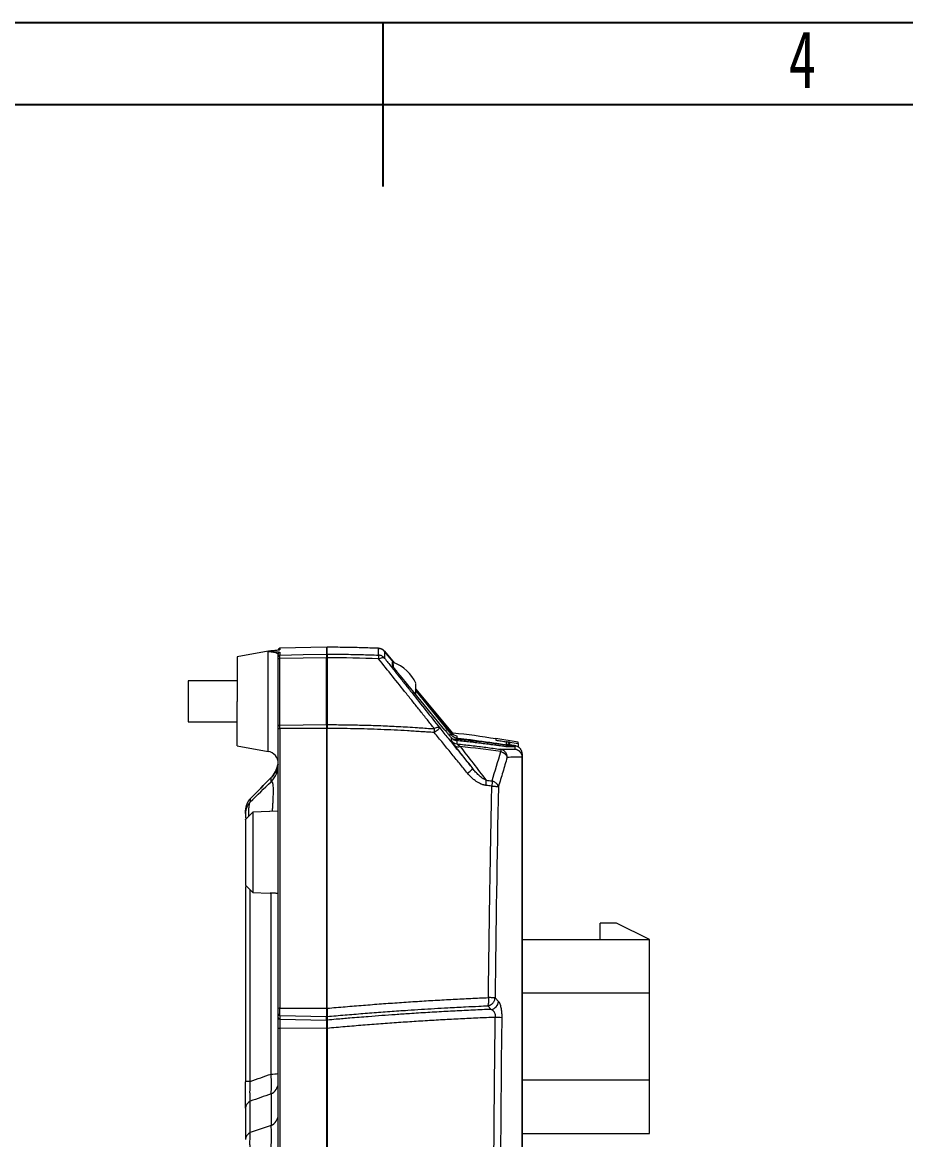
# Model space of a CAD drawing. Header units: millimetres. Extents: x 0 to 594, y 0 to 420.
# Drawn here: x 273.1 to 380.7, y 284 to 420 of the extents above; entities that cross this region are included whole.
import ezdxf

# ---------------------------------------------------------------- set-up
doc = ezdxf.new("R2010")
doc.units = ezdxf.units.MM
doc.header["$LTSCALE"] = 2
doc.layers.add('图框', color=7, linetype='Continuous')
doc.styles.add('SLDTEXTSTYLE4', font='TXT', dxfattribs={"width": 0.7})

msp = doc.modelspace()

# ---------------------------------------------------------------- linework, layer by layer
at = {"color": 7, "linetype": 'Continuous', "lineweight": 15}
for p, q in [((303.016, 343.429), (299.254, 342.765)), ((310.106, 343.923), (304.451, 343.805)), ((310.106, 343.923), (304.451, 343.805)), ((310.106, 343.923), (304.451, 343.805)), ((318.317, 342.059), (317.193, 343.427)), ((317.202, 343.429), (318.373, 342.016)), ((299.256, 342.766), (299.256, 337.339)), ((304.256, 334.328), (304.256, 342.461)), ((310.106, 342.636), (304.451, 342.57)), ((304.451, 334.438), (304.451, 342.57)), ((310.106, 334.503), (310.106, 342.636)), ((310.106, 342.614), (310.206, 342.614)), ((310.206, 342.635), (310.206, 334.505)), ((318.256, 341.818), (318.256, 341.527)), ((324.55, 333.851), (319.144, 340.43)), ((299.256, 339.839), (293.256, 339.839)), ((293.256, 339.839), (293.256, 337.339)), ((325.341, 333.515), (320.964, 338.839)), ((321.005, 338.839), (325.427, 333.503)), ((293.256, 337.339), (293.256, 334.839)), ((293.256, 334.839), (299.256, 334.839)), ((304.451, 334.438), (310.106, 334.503)), ((310.106, 334.03), (304.451, 334.021)), ((299.254, 331.913), (303.016, 331.25)), ((333.472, 332.389), (330.739, 332.81)), ((332.456, 332.353), (332.039, 332.415)), ((332.456, 332.353), (333.456, 332.214)), ((332.456, 332.039), (332.456, 332.353)), ((333.456, 332.214), (333.456, 331.797)), ((332.456, 331.833), (332.456, 331.839)), ((333.115, 331.833), (333.111, 331.833)), ((333.922, 330.526), (333.922, 184.046)), ((333.956, 330.526), (333.922, 330.526)), ((333.956, 330.526), (333.956, 184.046)), ((301.147, 323.849), (300.253, 322.955)), ((303.198, 323.921), (301.147, 323.849)), ((301.147, 323.849), (301.147, 314.066)), ((304.256, 323.958), (303.203, 323.921)), ((310.206, 320.458), (310.106, 320.458)), ((310.106, 317.458), (310.206, 317.458)), ((300.253, 314.961), (301.147, 314.066)), ((301.147, 314.066), (303.127, 313.997)), ((303.203, 313.995), (303.377, 313.988)), ((303.203, 313.995), (303.203, 313.995)), ((343.456, 308.349), (343.456, 310.349)), ((345.456, 310.349), (343.456, 310.349)), ((349.456, 308.349), (345.456, 310.349)), ((333.956, 308.349), (349.456, 308.349)), ((349.456, 301.849), (349.456, 308.349)), ((330.648, 301.23), (331.072, 300.796)), ((349.456, 291.249), (349.456, 301.849)), ((304.256, 298.84), (304.256, 299.28)), ((304.451, 299.972), (310.106, 299.977)), ((330.194, 299.841), (329.77, 300.275)), ((304.451, 299.088), (310.106, 298.975)), ((304.451, 299.088), (304.451, 298.648)), ((304.451, 298.648), (310.106, 298.535)), ((310.106, 298.535), (310.106, 298.975)), ((310.206, 298.971), (310.206, 298.531)), ((310.106, 297.537), (304.451, 297.532)), ((310.206, 297.528), (310.206, 277.492)), ((349.456, 284.749), (349.456, 291.249)), ((300.841, 284.835), (300.841, 288.659)), ((303.377, 289.551), (303.377, 285.687)), ((300.256, 287.804), (300.256, 283.98)), ((303.377, 285.687), (300.841, 284.835)), ((333.956, 284.749), (349.456, 284.749))]:
    msp.add_line(p, q, dxfattribs=at)
at = {"color": 8, "linetype": 'Continuous', "lineweight": 15}
for p, q in [((303.016, 331.25), (303.016, 343.429)), ((310.106, 341.797), (310.206, 341.797)), ((310.106, 341.707), (310.206, 341.707)), ((319.138, 340.437), (319.144, 340.43)), ((321.006, 338.615), (324.848, 333.851)), ((310.106, 333.896), (310.206, 333.896)), ((310.106, 333.801), (310.206, 333.801)), ((325.985, 333.158), (326.007, 333.152)), ((333.956, 301.849), (349.456, 301.849)), ((310.106, 300.31), (310.206, 300.31)), ((310.106, 300.11), (310.206, 300.11)), ((310.106, 299.781), (310.206, 299.781)), ((310.106, 297.484), (310.206, 297.484)), ((333.956, 291.249), (349.456, 291.249))]:
    msp.add_line(p, q, dxfattribs=at)
at = {"color": 7, "linetype": 'Continuous', "lineweight": 15, "flags": 128}
for points in [[(304.451, 342.967), (307.279, 343.026), (310.106, 343.085)], [(304.256, 342.461), (304.259, 342.482), (304.27, 342.502), (304.288, 342.521), (304.313, 342.537), (304.342, 342.551), (304.376, 342.561), (304.413, 342.568), (304.451, 342.57)]]:
    msp.add_lwpolyline(points, dxfattribs=at)
at = {"color": 8, "linetype": 'Continuous', "lineweight": 15, "flags": 128}
msp.add_lwpolyline([(325.336, 333.244), (325.311, 333.263), (325.278, 333.273), (325.236, 333.275), (325.187, 333.269), (325.133, 333.254), (325.074, 333.231), (325.071, 333.23)], dxfattribs=at)
at = {"color": 7, "linetype": 'Continuous', "lineweight": 15}
for centre, radius, start, end in [((302.756, 344.906), 1.5, 280, 282.8202), ((304.456, 343.605), 0.2, 91.19086, 179.9928), ((316.424, 337.339), 5.091, 25.56895, 68.56684), ((326.117, 334.147), 1, 219.13493, 263.69408), ((326.113, 333.155), 1, 219.16938, 263.71029), ((326.155, 332.37), 0.586, 230.9198, 294.83347), ((326.308, 332.677), 0.361, 147.77851, 176.23408), ((302.756, 329.773), 1.5, 0, 80), ((331.952, 331.364), 0.476, 80.80152, 89.98201), ((333.031, 331.359), 0.481, 80.45999, 90.00275), ((333.04, 331.355), 0.488, 81.1179, 90.5072), ((333.035, 331.351), 0.488, 80.54838, 89.9372), ((301.258, 329.675), 2.997, 314.9785, 359.99705), ((323.29, 333.806), 6.596, 307.6036, 314.97186), ((324.778, 327.679), 4.792, 353.13977, 0.73946), ((302.255, 324.076), 1.999, 134.99244, 179.99914), ((302.254, 323.685), 1.998, 134.98095, 179.9974), ((330.024, 300.879), 1.052, 279.28497, 355.44784), ((304.403, 298.833), 1.14, 87.57924, 97.44265), ((304.451, 299.284), 0.196, 181.21504, 270.03311), ((304.451, 298.844), 0.196, 181.21611, 270.03092), ((330.669, 291.032), 7.836, 84.10682, 89.93514), ((304.403, 296.328), 1.204, 87.70743, 97.04027), ((303.501, 295.699), 3.737, 268.10505, 281.65778), ((300.759, 288.529), 2.548, 88.14584, 101.39315), ((302.683, 290.969), 1.579, 296.08775, 355.05101), ((301.304, 287.713), 1.053, 116.08762, 175.05136), ((302.683, 287.105), 1.579, 296.08632, 355.05066), ((301.304, 283.889), 1.053, 116.08652, 175.05072)]:
    msp.add_arc(centre, radius, start, end, dxfattribs=at)
at = {"color": 8, "linetype": 'Continuous', "lineweight": 15}
for centre, radius, start, end in [((324.82, 333.545), 0.307, 84.78119, 131.09897), ((301.256, 330.179), 2.999, 314.99407, 349.90422)]:
    msp.add_arc(centre, radius, start, end, dxfattribs=at)
at = {"color": 7, "linetype": 'Continuous', "lineweight": 15}
for points, knots in [([(303.089, 343.439), (303.099, 343.429), (303.127, 343.403), (303.707, 343.342), (304.131, 343.231), (304.216, 343.139), (304.256, 343.096)], [0, 0, 0, 0, 0.15888295, 0.4380993, 0.73423177, 1, 1, 1, 1]), ([(304.451, 343.617), (304.45, 343.615), (304.448, 343.611), (304.434, 343.604), (304.41, 343.596), (304.368, 343.587), (304.288, 343.573), (304.149, 343.554), (303.943, 343.531), (303.751, 343.512), (303.587, 343.496), (303.483, 343.486), (303.39, 343.477), (303.325, 343.471), (303.262, 343.465), (303.205, 343.459), (303.157, 343.453), (303.106, 343.445), (303.071, 343.432), (303.184, 343.42), (303.348, 343.411), (303.483, 343.403), (303.605, 343.396), (303.767, 343.386), (303.956, 343.373), (304.156, 343.356), (304.301, 343.34), (304.39, 343.325), (304.441, 343.311), (304.448, 343.301), (304.451, 343.296)], [0, 0, 0, 0, 0.0207065, 0.0417408, 0.0631351, 0.0931369, 0.1260961, 0.1850298, 0.2520714, 0.3149159, 0.3393555, 0.377843, 0.3938215, 0.4095998, 0.4251632, 0.4413933, 0.4570322, 0.4726657, 0.5036194, 0.5654241, 0.5968206, 0.6281301, 0.6636328, 0.6902487, 0.7522859, 0.8167276, 0.8763363, 0.9186014, 0.9597477, 1, 1, 1, 1]), ([(304.256, 342.767), (304.256, 342.825), (304.256, 342.941), (304.256, 343.044), (304.256, 343.096)], [0, 0, 0, 0, 0.4999179, 1, 1, 1, 1]), ([(304.451, 342.57), (304.451, 342.687), (304.451, 342.785), (304.451, 342.921), (304.451, 342.961), (304.451, 342.967)], [0, 0, 0, 0, 0.5, 0.5, 1, 1, 1, 1]), ([(310.106, 343.085), (310.106, 343.083), (310.106, 343.079), (310.106, 343.061), (310.106, 343.035), (310.106, 343), (310.106, 342.948), (310.106, 342.871), (310.106, 342.764), (310.106, 342.679), (310.106, 342.636)], [0, 0, 0, 0, 0.1004202, 0.1997134, 0.2987741, 0.3985033, 0.4997838, 0.6665833, 0.8318959, 1, 1, 1, 1]), ([(316.458, 343.795), (316.11, 343.808), (315.416, 343.835), (314.374, 343.866), (313.332, 343.891), (312.29, 343.909), (311.248, 343.92), (310.553, 343.921), (310.206, 343.922)], [0, 0, 0, 0, 0.16665787, 0.33332239, 0.49999121, 0.66666197, 0.83333234, 1, 1, 1, 1]), ([(310.206, 343.084), (310.553, 343.084), (311.248, 343.082), (312.29, 343.072), (313.332, 343.056), (314.374, 343.033), (315.416, 343.003), (316.111, 342.977), (316.458, 342.965)], [0, 0, 0, 0, 0.16657917, 0.33318683, 0.49982786, 0.66650717, 0.8332296, 1, 1, 1, 1]), ([(310.206, 343.084), (310.206, 343.077), (310.206, 343.034), (310.206, 342.875), (310.206, 342.761), (310.206, 342.635)], [0, 0, 0, 0, 0.5, 0.5, 1, 1, 1, 1]), ([(316.458, 343.795), (316.595, 343.789), (316.737, 343.754), (316.993, 343.626), (317.106, 343.533), (317.193, 343.427)], [0, 0, 0, 0, 0.5, 0.5, 1, 1, 1, 1]), ([(317.193, 342.597), (317.107, 342.703), (316.993, 342.796), (316.737, 342.924), (316.595, 342.959), (316.458, 342.965)], [0, 0, 0, 0, 0.5, 0.5, 1, 1, 1, 1]), ([(316.458, 342.965), (316.464, 342.958), (316.47, 342.914), (316.476, 342.755), (316.477, 342.641), (316.476, 342.515)], [0, 0, 0, 0, 0.5, 0.5, 1, 1, 1, 1]), ([(317.202, 343.429), (317.115, 343.535), (317.002, 343.627), (316.747, 343.754), (316.605, 343.789), (316.469, 343.794)], [0, 0, 0, 0, 0.5, 0.5, 1, 1, 1, 1]), ([(317.191, 343.425), (317.19, 343.394), (317.188, 343.328), (317.187, 343.21), (317.188, 343.053), (317.19, 342.854), (317.191, 342.682), (317.192, 342.596)], [0, 0, 0, 0, 0.1497026, 0.3163687, 0.5, 0.7499915, 1, 1, 1, 1]), ([(304.256, 342.461), (304.256, 342.483), (304.256, 342.526), (304.256, 342.584), (304.256, 342.636), (304.256, 342.694), (304.256, 342.75), (304.256, 342.761), (304.256, 342.767)], [0, 0, 0, 0, 0.1252616, 0.249401, 0.374188, 0.5013654, 0.7497618, 1, 1, 1, 1]), ([(316.476, 342.515), (316.625, 342.595), (316.784, 342.652), (317.043, 342.682), (317.141, 342.654), (317.193, 342.597)], [0, 0, 0, 0, 0.5, 0.5, 1, 1, 1, 1]), ([(323.255, 334.012), (322.972, 334.369), (322.406, 335.084), (321.558, 336.15), (320.706, 337.217), (319.576, 338.633), (318.161, 340.405), (317.039, 341.81), (316.476, 342.515)], [0, 0, 0, 0, 0.1249075, 0.2500028, 0.373459, 0.5000026, 0.7491321, 1, 1, 1, 1]), ([(317.192, 342.596), (317.472, 342.242), (318.031, 341.536), (318.87, 340.476), (319.705, 339.421), (320.821, 338.01), (322.224, 336.237), (323.353, 334.811), (323.917, 334.098)], [0, 0, 0, 0, 0.12613247, 0.251509, 0.3761311, 0.5000004, 0.74999793, 1, 1, 1, 1]), ([(319.141, 340.428), (319.106, 340.471), (319.037, 340.555), (318.933, 340.681), (318.811, 340.831), (318.674, 341), (318.519, 341.193), (318.376, 341.372), (318.263, 341.516), (318.19, 341.612), (318.148, 341.67), (318.143, 341.68), (318.14, 341.685)], [0, 0, 0, 0, 0.08526, 0.16813, 0.249015, 0.3778931, 0.4982529, 0.6301645, 0.7486989, 0.8347846, 0.9166128, 1, 1, 1, 1]), ([(318.256, 341.55), (318.256, 341.722), (318.256, 342.057), (318.256, 342.038), (318.256, 342.029)], [0, 0, 0, 0, 0.5158248, 1, 1, 1, 1]), ([(321.006, 338.213), (321.006, 338.391), (321.006, 338.797), (321.006, 339.25), (321.006, 339.534), (321.006, 339.532), (321.006, 339.531)], [0, 0, 0, 0, 0.2287461, 0.5193598, 0.8099756, 1, 1, 1, 1]), ([(299.256, 331.913), (299.256, 331.913), (299.256, 332.054), (299.256, 332.598), (299.256, 333), (299.256, 334.005), (299.256, 334.607), (299.256, 335.919), (299.256, 336.629), (299.256, 337.339)], [0, 0, 0, 0, 0.25, 0.25, 0.5, 0.5, 0.75, 0.75, 1, 1, 1, 1]), ([(304.451, 334.438), (304.405, 334.437), (304.351, 334.426), (304.275, 334.384), (304.256, 334.354), (304.256, 334.328)], [0, 0, 0, 0, 0.5, 0.5, 1, 1, 1, 1]), ([(304.256, 334.005), (304.256, 334.034), (304.256, 334.091), (304.256, 334.174), (304.256, 334.254), (304.256, 334.303), (304.256, 334.328)], [0, 0, 0, 0, 0.2519888, 0.4999332, 0.7479114, 1, 1, 1, 1]), ([(304.256, 334.005), (304.256, 334.009), (304.275, 334.013), (304.351, 334.019), (304.405, 334.021), (304.451, 334.021)], [0, 0, 0, 0, 0.5, 0.5, 1, 1, 1, 1]), ([(304.256, 299.963), (304.256, 300.996), (304.256, 303.061), (304.256, 306.157), (304.256, 309.254), (304.256, 312.349), (304.256, 315.445), (304.256, 318.539), (304.256, 321.634), (304.256, 324.727), (304.256, 327.821), (304.256, 330.913), (304.256, 332.975), (304.256, 334.005)], [0, 0, 0, 0, 0.090903, 0.1818046, 0.2727057, 0.363607, 0.4545096, 0.5454143, 0.6363219, 0.7272334, 0.8181497, 0.9090716, 1, 1, 1, 1]), ([(310.106, 334.503), (310.106, 334.474), (310.106, 334.417), (310.106, 334.325), (310.106, 334.23), (310.106, 334.131), (310.106, 334.064), (310.106, 334.03)], [0, 0, 0, 0, 0.2020966, 0.4010655, 0.5989762, 0.7979311, 1, 1, 1, 1]), ([(310.206, 334.505), (310.512, 334.505), (311.128, 334.504), (312.054, 334.496), (312.984, 334.484), (313.919, 334.466), (314.857, 334.442), (315.799, 334.414), (317.142, 334.365), (318.544, 334.301), (320.035, 334.218), (320.951, 334.161), (321.799, 334.104), (322.477, 334.056), (323.019, 334.025), (323.255, 334.012)], [0, 0, 0, 0, 0.0703577, 0.1411252, 0.2122702, 0.2837591, 0.3555574, 0.4276294, 0.4999846, 0.6639121, 0.7499847, 0.8433889, 0.874981, 0.9454536, 1, 1, 1, 1]), ([(323.247, 333.544), (323.112, 333.552), (322.797, 333.569), (322.256, 333.604), (321.571, 333.65), (320.803, 333.701), (319.719, 333.767), (318.369, 333.839), (316.738, 333.91), (315.106, 333.965), (313.472, 334.004), (311.839, 334.029), (310.75, 334.031), (310.206, 334.033)], [0, 0, 0, 0, 0.0310887, 0.0727589, 0.1250179, 0.189271, 0.2500154, 0.3750179, 0.5000191, 0.6251187, 0.7501497, 0.8751106, 1, 1, 1, 1]), ([(323.247, 333.544), (323.33, 333.612), (323.416, 333.682), (323.58, 333.816), (323.656, 333.879), (323.783, 333.984), (323.833, 334.026), (323.899, 334.081), (323.915, 334.095), (323.917, 334.098)], [0, 0, 0, 0, 0.25, 0.25, 0.5, 0.5, 0.75, 0.75, 1, 1, 1, 1]), ([(327.315, 328.581), (326.981, 328.987), (326.311, 329.804), (325.3, 331.038), (324.277, 332.286), (323.592, 333.123), (323.247, 333.544)], [0, 0, 0, 0, 0.24568138, 0.4942447, 0.74568574, 1, 1, 1, 1]), ([(323.917, 334.098), (323.87, 334.148), (323.781, 334.171), (323.543, 334.14), (323.396, 334.086), (323.255, 334.012)], [0, 0, 0, 0, 0.5, 0.5, 1, 1, 1, 1]), ([(323.917, 334.098), (324.253, 333.685), (324.925, 332.858), (325.934, 331.618), (326.943, 330.379), (327.615, 329.553), (327.952, 329.14)], [0, 0, 0, 0, 0.2500302, 0.5000335, 0.7500201, 1, 1, 1, 1]), ([(325.333, 332.898), (325.298, 332.94), (325.228, 333.024), (325.121, 333.153), (325.011, 333.286), (324.898, 333.422), (324.783, 333.561), (324.666, 333.703), (324.586, 333.8), (324.546, 333.849)], [0, 0, 0, 0, 0.1401531, 0.2807755, 0.4221312, 0.5644804, 0.7080776, 0.8531708, 1, 1, 1, 1]), ([(324.843, 333.847), (324.885, 333.795), (324.969, 333.691), (325.092, 333.537), (325.213, 333.387), (325.292, 333.289), (325.331, 333.24)], [0, 0, 0, 0, 0.25342794, 0.50422884, 0.75291197, 1, 1, 1, 1]), ([(325.341, 333.515), (325.339, 333.496), (325.335, 333.458), (325.335, 333.392), (325.336, 333.321), (325.336, 333.27), (325.336, 333.244)], [0, 0, 0, 0, 0.25002486, 0.5000003, 0.75001182, 1, 1, 1, 1]), ([(330.75, 332.764), (329.016, 333.043), (327.233, 333.329), (325.436, 333.472), (325.387, 333.475)], [0, 0, 0, 0, 0.973022, 1, 1, 1, 1]), ([(325.336, 333.244), (325.346, 333.232), (325.385, 333.184), (325.454, 333.116), (325.539, 333.048), (325.632, 332.988), (325.742, 332.934), (325.872, 332.89), (325.961, 332.876), (326.002, 332.869)], [0, 0, 0, 0, 0.0661574, 0.2503919, 0.3885997, 0.5004504, 0.6889746, 0.8549693, 1, 1, 1, 1]), ([(325.336, 332.901), (325.356, 332.88), (325.395, 332.836), (325.461, 332.777), (325.533, 332.723), (325.607, 332.678), (325.692, 332.636), (325.797, 332.595), (325.906, 332.568), (325.98, 332.559), (326.002, 332.556)], [0, 0, 0, 0, 0.12403533, 0.2496377, 0.37532744, 0.49977455, 0.60481635, 0.74873113, 0.92506929, 1, 1, 1, 1]), ([(325.785, 331.916), (325.763, 331.944), (325.718, 332.001), (325.657, 332.081), (325.6, 332.154), (325.549, 332.221), (325.503, 332.282), (325.447, 332.358), (325.39, 332.437), (325.345, 332.502), (325.34, 332.516), (325.337, 332.523)], [0, 0, 0, 0, 0.0880519, 0.1736721, 0.2572329, 0.3391352, 0.4198044, 0.4996861, 0.6694171, 0.8344198, 1, 1, 1, 1]), ([(327.952, 329.14), (327.59, 329.603), (326.866, 330.531), (326.146, 331.454), (325.785, 331.916)], [0, 0, 0, 0, 0.4990248, 1, 1, 1, 1]), ([(333.035, 331.843), (332.984, 331.859), (332.684, 331.905), (332.13, 331.985), (331.834, 332.027), (330.941, 332.147), (330.327, 332.224), (328.465, 332.447), (327.202, 332.582), (325.947, 332.701)], [0, 0, 0, 0, 0.125, 0.125, 0.25, 0.25, 0.5, 0.5, 1, 1, 1, 1]), ([(326.4, 331.839), (326.372, 331.859), (326.317, 331.898), (326.24, 331.954), (326.172, 332.004), (326.116, 332.047), (326.063, 332.09), (326.017, 332.131), (325.997, 332.156), (326.002, 332.16), (326.004, 332.161)], [0, 0, 0, 0, 0.1339607, 0.2618885, 0.3835266, 0.4989484, 0.5914136, 0.7496474, 0.9135894, 1, 1, 1, 1]), ([(326.007, 333.152), (326.006, 333.135), (326.002, 333.09), (326.002, 333.018), (326.002, 332.94), (326.002, 332.893), (326.002, 332.869)], [0, 0, 0, 0, 0.2208292, 0.5714287, 0.7848932, 1, 1, 1, 1]), ([(326.002, 332.869), (326.229, 332.843), (326.667, 332.793), (327.299, 332.716), (328.031, 332.624), (328.854, 332.515), (329.79, 332.384), (330.558, 332.271), (331.168, 332.177), (331.632, 332.103), (332.072, 332.031), (332.44, 331.968), (332.703, 331.921), (332.878, 331.889), (332.999, 331.865), (333.081, 331.848), (333.104, 331.841), (333.115, 331.838)], [0, 0, 0, 0, 0.08929509, 0.17253744, 0.24974418, 0.37865475, 0.49922139, 0.62370025, 0.68788011, 0.74801231, 0.81583715, 0.87340523, 0.90937597, 0.9381225, 0.96059895, 0.98089468, 1, 1, 1, 1]), ([(332.029, 331.833), (332.022, 331.833), (332.008, 331.834), (331.976, 331.836), (331.934, 331.84), (331.883, 331.845), (331.802, 331.854), (331.672, 331.87), (331.454, 331.898), (331.147, 331.937), (330.776, 331.985), (330.384, 332.036), (329.867, 332.103), (329.215, 332.186), (328.421, 332.283), (327.635, 332.376), (326.823, 332.468), (326.286, 332.526), (326.002, 332.556)], [0, 0, 0, 0, 0.0115238, 0.0233244, 0.035579, 0.0484461, 0.062063, 0.090496, 0.1257228, 0.1832983, 0.2507488, 0.3111771, 0.3757015, 0.5006619, 0.6214287, 0.7503023, 0.8683669, 1, 1, 1, 1]), ([(326.004, 332.161), (326.3, 332.13), (326.892, 332.066), (327.778, 331.965), (328.664, 331.859), (329.548, 331.747), (330.432, 331.63), (331.019, 331.548), (331.313, 331.507)], [0, 0, 0, 0, 0.1664916, 0.3330482, 0.4996735, 0.6663714, 0.8331457, 1, 1, 1, 1]), ([(330.756, 332.807), (330.756, 332.807), (330.756, 332.805), (330.756, 332.792), (330.756, 332.772), (330.756, 332.743), (330.756, 332.706), (330.756, 332.662), (330.756, 332.625), (330.756, 332.607)], [0, 0, 0, 0, 0.1428455, 0.2856933, 0.4285443, 0.5713994, 0.7142598, 0.8571263, 1, 1, 1, 1]), ([(330.756, 332.795), (330.756, 332.797), (330.756, 332.806), (330.756, 332.691), (330.756, 332.607)], [0, 0, 0, 0, 0.2670082, 1, 1, 1, 1]), ([(330.756, 332.607), (330.968, 332.576), (331.394, 332.515), (331.819, 332.45), (332.032, 332.418)], [0, 0, 0, 0, 0.5000199, 1, 1, 1, 1]), ([(332.438, 332.027), (332.435, 332.05), (332.425, 332.128), (332.347, 332.248), (332.212, 332.37), (332.092, 332.402), (332.032, 332.418)], [0, 0, 0, 0, 0.1189032, 0.4129282, 0.706743, 1, 1, 1, 1]), ([(332.692, 331.998), (332.66, 332.003), (332.598, 332.014), (332.509, 332.029), (332.411, 332.047), (332.309, 332.065), (332.212, 332.084), (332.133, 332.1), (332.075, 332.113), (332.038, 332.123), (332.034, 332.126), (332.032, 332.128)], [0, 0, 0, 0, 0.0833939, 0.1664376, 0.2499666, 0.3745699, 0.4997009, 0.6242464, 0.7493699, 0.8746968, 1, 1, 1, 1]), ([(333.956, 330.934), (333.955, 330.965), (333.953, 331.028), (333.939, 331.124), (333.915, 331.221), (333.881, 331.317), (333.837, 331.412), (333.781, 331.502), (333.705, 331.602), (333.596, 331.711), (333.45, 331.812), (333.285, 331.889), (333.171, 331.914), (333.115, 331.926)], [0, 0, 0, 0, 0.0656292, 0.1335927, 0.2036994, 0.2757027, 0.3493039, 0.4241594, 0.4998897, 0.6156508, 0.7496287, 0.877685, 1, 1, 1, 1]), ([(333.456, 332.214), (333.456, 332.242), (333.456, 332.329), (333.456, 332.396), (333.456, 332.381), (333.456, 332.378)], [0, 0, 0, 0, 0.2692564, 0.8077738, 1, 1, 1, 1]), ([(331.313, 331.507), (331.331, 331.5), (331.346, 331.471), (331.367, 331.372), (331.374, 331.302), (331.376, 331.221)], [0, 0, 0, 0, 0.5, 0.5, 1, 1, 1, 1]), ([(332.132, 330.519), (332.132, 330.628), (332.115, 330.743), (332.037, 330.968), (331.977, 331.076), (331.822, 331.264), (331.727, 331.342), (331.524, 331.455), (331.417, 331.491), (331.313, 331.507)], [0, 0, 0, 0, 0.25, 0.25, 0.5, 0.5, 0.75, 0.75, 1, 1, 1, 1]), ([(331.376, 331.221), (331.554, 331.167), (331.736, 331.069), (332.012, 330.814), (332.101, 330.66), (332.132, 330.519)], [0, 0, 0, 0, 0.5, 0.5, 1, 1, 1, 1]), ([(333.111, 331.833), (333.026, 331.833), (332.856, 331.833), (332.589, 331.833), (332.315, 331.833), (332.124, 331.833), (332.029, 331.833)], [0, 0, 0, 0, 0.2537813, 0.5050289, 0.7537618, 1, 1, 1, 1]), ([(333.922, 330.526), (333.623, 330.528), (333.027, 330.534), (332.431, 330.524), (332.132, 330.519)], [0, 0, 0, 0, 0.4999247, 1, 1, 1, 1]), ([(333.115, 331.838), (333.119, 331.836), (333.127, 331.834), (333.127, 331.832), (333.119, 331.833), (333.115, 331.833)], [0, 0, 0, 0, 0.3353025, 0.6642755, 1, 1, 1, 1]), ([(333.115, 331.512), (333.218, 331.494), (333.324, 331.458), (333.524, 331.344), (333.617, 331.265), (333.769, 331.079), (333.828, 330.971), (333.905, 330.748), (333.922, 330.633), (333.922, 330.526)], [0, 0, 0, 0, 0.25, 0.25, 0.5, 0.5, 0.75, 0.75, 1, 1, 1, 1]), ([(333.956, 330.526), (333.956, 330.634), (333.938, 330.748), (333.858, 330.972), (333.797, 331.08), (333.637, 331.267), (333.54, 331.345), (333.332, 331.459), (333.222, 331.495), (333.115, 331.512)], [0, 0, 0, 0, 0.25, 0.25, 0.5, 0.5, 0.75, 0.75, 1, 1, 1, 1]), ([(333.956, 330.934), (333.956, 330.904), (333.956, 330.844), (333.956, 330.745), (333.956, 330.64), (333.956, 330.564), (333.956, 330.526)], [0, 0, 0, 0, 0.24996875, 0.49995732, 0.74996722, 1, 1, 1, 1]), ([(304.218, 329.706), (304.147, 329.408), (304.01, 328.834), (303.635, 328.348), (303.454, 328.114)], [0, 0, 0, 0, 0.51805872, 1, 1, 1, 1]), ([(332.132, 330.519), (331.954, 329.926), (331.597, 328.736), (331.241, 327.544), (331.062, 326.946)], [0, 0, 0, 0, 0.499008, 1, 1, 1, 1]), ([(329.536, 327.107), (329.494, 327.113), (329.409, 327.125), (329.281, 327.155), (329.151, 327.194), (329.019, 327.242), (328.831, 327.321), (328.586, 327.449), (328.275, 327.653), (327.951, 327.911), (327.62, 328.224), (327.418, 328.46), (327.315, 328.581)], [0, 0, 0, 0, 0.0470313, 0.0954014, 0.1453113, 0.1969437, 0.250464, 0.3712127, 0.5001758, 0.6597711, 0.8259398, 1, 1, 1, 1]), ([(329.57, 327.741), (329.548, 327.75), (329.463, 327.784), (329.344, 327.844), (329.209, 327.925), (328.983, 328.076), (328.666, 328.342), (328.29, 328.728), (328.063, 329.004), (327.952, 329.14)], [0, 0, 0, 0, 0.0331375, 0.1252811, 0.1824766, 0.2501914, 0.5001297, 0.7539229, 1, 1, 1, 1]), ([(303.538, 323.933), (303.544, 324.008), (303.556, 324.158), (303.573, 324.38), (303.587, 324.596), (303.6, 324.807), (303.612, 325.013), (303.622, 325.214), (303.631, 325.409), (303.648, 325.796), (303.665, 326.327), (303.658, 326.821), (303.63, 327.137), (303.595, 327.345), (303.555, 327.471), (303.513, 327.541), (303.473, 327.574), (303.427, 327.582), (303.394, 327.564), (303.377, 327.555)], [0, 0, 0, 0, 0.0323102, 0.0642473, 0.0958532, 0.1271708, 0.1582432, 0.1891142, 0.2198277, 0.2504279, 0.3772709, 0.4987951, 0.5779501, 0.6607014, 0.7478581, 0.8065416, 0.8680524, 0.9325063, 1, 1, 1, 1]), ([(329.842, 301.273), (329.854, 302.227), (329.878, 304.134), (329.918, 306.994), (329.959, 309.855), (330.003, 312.716), (330.05, 315.576), (330.098, 318.436), (330.149, 321.297), (330.203, 324.156), (330.24, 326.063), (330.259, 327.016)], [0, 0, 0, 0, 0.1110337, 0.2220907, 0.3331693, 0.4442677, 0.5553844, 0.6665176, 0.7776657, 0.8888271, 1, 1, 1, 1]), ([(330.294, 327.649), (330.296, 327.567), (330.295, 327.468), (330.283, 327.25), (330.272, 327.132), (330.259, 327.016)], [0, 0, 0, 0, 0.5, 0.5, 1, 1, 1, 1]), ([(330.259, 327.016), (330.437, 327.01), (330.622, 327), (330.913, 326.975), (331.015, 326.96), (331.062, 326.946)], [0, 0, 0, 0, 0.5, 0.5, 1, 1, 1, 1]), ([(331.062, 326.946), (331.056, 326.971), (331.043, 327.02), (331.014, 327.09), (330.979, 327.156), (330.939, 327.217), (330.895, 327.273), (330.849, 327.324), (330.771, 327.401), (330.65, 327.492), (330.478, 327.587), (330.355, 327.629), (330.294, 327.649)], [0, 0, 0, 0, 0.0823589, 0.161037, 0.2360185, 0.3073353, 0.3750671, 0.4393419, 0.5003364, 0.6745827, 0.8384421, 1, 1, 1, 1]), ([(300.256, 323.685), (300.256, 323.634), (300.256, 323.562), (300.256, 323.212), (300.256, 323.111)], [0, 0, 0, 0, 0.7095529, 1, 1, 1, 1]), ([(300.256, 322.958), (300.256, 322.958), (300.256, 323.06), (300.256, 322.702), (300.256, 321.873), (300.256, 320.525), (300.256, 318.959), (300.256, 317.385), (300.256, 316.063), (300.256, 315.138), (300.256, 315.018), (300.256, 314.958)], [0, 0, 0, 0, 0.0000243, 0.1250245, 0.2500234, 0.3750239, 0.5000239, 0.6250239, 0.7500228, 0.8750242, 1, 1, 1, 1]), ([(300.256, 314.805), (300.256, 311.663), (300.256, 303.741), (300.256, 295.811), (300.256, 291.027)], [0, 0, 0, 0, 0.3966637, 1, 1, 1, 1]), ([(304.256, 313.958), (304.168, 313.961), (303.993, 313.967), (303.642, 313.979), (303.379, 313.988), (303.203, 313.995)], [0, 0, 0, 0, 0.2499969, 0.5000014, 1, 1, 1, 1]), ([(304.256, 313.958), (304.255, 313.958), (304.253, 313.958), (304.238, 313.958), (304.211, 313.959), (304.168, 313.961), (304.108, 313.963), (303.989, 313.967), (303.799, 313.973), (303.562, 313.982), (303.424, 313.987), (303.377, 313.988)], [0, 0, 0, 0, 0.0685483, 0.143125, 0.2237568, 0.3104166, 0.4030096, 0.5013599, 0.7470922, 0.9126656, 1, 1, 1, 1]), ([(310.206, 299.977), (310.573, 300.009), (311.309, 300.075), (312.411, 300.169), (313.513, 300.26), (314.614, 300.349), (315.713, 300.434), (316.812, 300.517), (317.909, 300.596), (319.004, 300.673), (320.097, 300.746), (321.189, 300.817), (322.279, 300.885), (323.366, 300.949), (324.452, 301.011), (325.535, 301.069), (326.616, 301.125), (327.694, 301.177), (328.769, 301.227), (329.484, 301.258), (329.842, 301.273)], [0, 0, 0, 0, 0.0560379, 0.1120295, 0.1679728, 0.223866, 0.2797071, 0.335494, 0.391225, 0.4468979, 0.5025108, 0.5580617, 0.6135487, 0.6689697, 0.7243228, 0.7796059, 0.8348172, 0.8899546, 0.9450161, 1, 1, 1, 1]), ([(329.842, 301.273), (329.847, 301.172), (329.849, 301.064), (329.849, 300.851), (329.845, 300.747), (329.831, 300.561), (329.822, 300.48), (329.798, 300.352), (329.784, 300.305), (329.77, 300.275)], [0, 0, 0, 0, 0.25, 0.25, 0.5, 0.5, 0.75, 0.75, 1, 1, 1, 1]), ([(329.77, 300.275), (329.8, 300.281), (329.862, 300.292), (329.953, 300.32), (330.043, 300.357), (330.132, 300.404), (330.218, 300.46), (330.3, 300.526), (330.382, 300.607), (330.467, 300.711), (330.55, 300.85), (330.622, 301.026), (330.639, 301.159), (330.648, 301.23)], [0, 0, 0, 0, 0.0673366, 0.1359213, 0.2058372, 0.2771621, 0.3499663, 0.4243118, 0.5002498, 0.5948066, 0.7095639, 0.8446516, 1, 1, 1, 1]), ([(330.648, 301.23), (330.602, 301.238), (330.499, 301.248), (330.207, 301.264), (330.021, 301.27), (329.842, 301.273)], [0, 0, 0, 0, 0.5, 0.5, 1, 1, 1, 1]), ([(331.072, 300.796), (331.084, 300.783), (331.106, 300.759), (331.139, 300.712), (331.172, 300.658), (331.203, 300.597), (331.248, 300.495), (331.305, 300.334), (331.366, 300.089), (331.415, 299.809), (331.447, 299.532), (331.465, 299.278), (331.474, 299.053), (331.474, 298.902), (331.473, 298.827)], [0, 0, 0, 0, 0.0505973, 0.1007291, 0.150574, 0.2003137, 0.2501311, 0.375462, 0.4997609, 0.6247679, 0.7493791, 0.833048, 0.9161469, 1, 1, 1, 1]), ([(304.256, 299.28), (304.256, 299.288), (304.256, 299.304), (304.256, 299.337), (304.256, 299.377), (304.256, 299.424), (304.256, 299.477), (304.256, 299.546), (304.256, 299.633), (304.256, 299.739), (304.256, 299.85), (304.256, 299.925), (304.256, 299.963)], [0, 0, 0, 0, 0.0846167, 0.1673569, 0.2492413, 0.3313226, 0.4146462, 0.5002117, 0.6233612, 0.7499849, 0.8741248, 1, 1, 1, 1]), ([(304.451, 299.088), (304.451, 299.144), (304.451, 299.263), (304.451, 299.582), (304.451, 299.776), (304.451, 299.972)], [0, 0, 0, 0, 0.5, 0.5, 1, 1, 1, 1]), ([(310.106, 299.977), (310.106, 299.949), (310.106, 299.894), (310.106, 299.812), (310.106, 299.73), (310.106, 299.623), (310.106, 299.494), (310.106, 299.351), (310.106, 299.224), (310.106, 299.117), (310.106, 299.03), (310.106, 298.993), (310.106, 298.975)], [0, 0, 0, 0, 0.062646, 0.1249127, 0.1872305, 0.2500291, 0.3747366, 0.4998529, 0.6245624, 0.7496819, 0.8747384, 1, 1, 1, 1]), ([(310.206, 299.977), (310.206, 299.946), (310.205, 299.835), (310.206, 299.665), (310.206, 299.487), (310.206, 299.341), (310.206, 299.213), (310.206, 299.105), (310.206, 299.022), (310.206, 298.988), (310.206, 298.971)], [0, 0, 0, 0, 0.0694493, 0.2500482, 0.3870728, 0.5000326, 0.6344602, 0.7635395, 0.8857282, 1, 1, 1, 1]), ([(310.206, 298.971), (310.568, 299.004), (311.293, 299.069), (312.381, 299.163), (313.47, 299.254), (314.56, 299.343), (315.65, 299.428), (316.741, 299.511), (317.832, 299.591), (318.922, 299.668), (320.205, 299.755), (322.199, 299.884), (324.552, 300.022), (326.887, 300.143), (328.509, 300.22), (329.409, 300.259), (329.77, 300.275)], [0, 0, 0, 0, 0.0553997, 0.1108554, 0.1663605, 0.2219081, 0.2774913, 0.3331033, 0.3887372, 0.444386, 0.5000429, 0.5850936, 0.7499837, 0.8610496, 0.9443611, 1, 1, 1, 1]), ([(330.194, 299.841), (329.827, 299.826), (329.094, 299.796), (327.991, 299.746), (326.887, 299.694), (325.781, 299.638), (324.673, 299.579), (323.563, 299.517), (322.452, 299.452), (321.34, 299.383), (320.025, 299.299), (317.985, 299.161), (315.57, 298.983), (313.172, 298.789), (311.501, 298.647), (310.575, 298.564), (310.206, 298.531)], [0, 0, 0, 0, 0.0554309, 0.1109052, 0.1664171, 0.2219611, 0.2775315, 0.3331225, 0.3887285, 0.4443436, 0.4999621, 0.5860392, 0.7499199, 0.8614383, 0.9447722, 1, 1, 1, 1]), ([(330.194, 299.841), (330.216, 299.832), (330.261, 299.813), (330.325, 299.772), (330.386, 299.722), (330.443, 299.664), (330.495, 299.598), (330.544, 299.524), (330.602, 299.408), (330.648, 299.269), (330.674, 299.112), (330.683, 298.991), (330.679, 298.909), (330.678, 298.868)], [0, 0, 0, 0, 0.087635, 0.1737156, 0.2580866, 0.3406067, 0.4211722, 0.4997431, 0.5798825, 0.7494732, 0.8335991, 0.9165772, 1, 1, 1, 1]), ([(304.256, 297.524), (304.256, 297.56), (304.256, 297.633), (304.256, 297.742), (304.256, 297.849), (304.256, 297.99), (304.256, 298.159), (304.256, 298.347), (304.256, 298.513), (304.256, 298.654), (304.256, 298.768), (304.256, 298.816), (304.256, 298.84)], [0, 0, 0, 0, 0.06289978, 0.12532036, 0.18769493, 0.25045763, 0.37560113, 0.50033013, 0.62543219, 0.75021956, 0.87518388, 1, 1, 1, 1]), ([(310.106, 298.535), (310.106, 298.526), (310.106, 298.509), (310.106, 298.475), (310.106, 298.436), (310.106, 298.376), (310.106, 298.287), (310.106, 298.16), (310.106, 298.018), (310.106, 297.864), (310.106, 297.702), (310.106, 297.592), (310.106, 297.537)], [0, 0, 0, 0, 0.06277619, 0.12517309, 0.18762243, 0.25055488, 0.37525734, 0.50037529, 0.62507622, 0.75018951, 0.87499289, 1, 1, 1, 1]), ([(310.206, 298.531), (310.206, 298.521), (310.206, 298.499), (310.206, 298.454), (310.205, 298.397), (310.206, 298.327), (310.206, 298.246), (310.206, 298.145), (310.206, 298.016), (310.206, 297.861), (310.206, 297.693), (310.206, 297.582), (310.206, 297.528)], [0, 0, 0, 0, 0.0758738, 0.1551804, 0.2376701, 0.3229964, 0.4107167, 0.5003007, 0.6141142, 0.7501412, 0.8776649, 1, 1, 1, 1]), ([(330.678, 298.868), (330.325, 298.854), (329.62, 298.825), (328.56, 298.779), (327.497, 298.73), (326.431, 298.677), (325.362, 298.622), (324.291, 298.564), (323.218, 298.502), (322.143, 298.438), (321.065, 298.37), (319.986, 298.3), (318.904, 298.226), (317.821, 298.15), (316.737, 298.07), (315.651, 297.987), (314.564, 297.902), (313.476, 297.813), (312.386, 297.721), (311.296, 297.627), (310.569, 297.561), (310.206, 297.528)], [0, 0, 0, 0, 0.0520487, 0.1041736, 0.1563724, 0.2086435, 0.2609846, 0.3133939, 0.3658693, 0.4184088, 0.4710105, 0.5236722, 0.5763919, 0.6291677, 0.6819976, 0.7348794, 0.7878114, 0.8407913, 0.8938174, 0.9468876, 1, 1, 1, 1]), ([(330.678, 215.704), (330.667, 216.66), (330.644, 218.572), (330.614, 221.439), (330.585, 224.307), (330.56, 227.174), (330.536, 230.042), (330.515, 232.91), (330.496, 235.777), (330.479, 238.645), (330.465, 241.513), (330.454, 244.38), (330.444, 247.248), (330.437, 250.116), (330.432, 252.983), (330.43, 255.851), (330.43, 258.719), (330.432, 261.587), (330.437, 264.454), (330.444, 267.322), (330.454, 270.19), (330.465, 273.058), (330.479, 275.925), (330.496, 278.793), (330.515, 281.661), (330.536, 284.529), (330.56, 287.397), (330.585, 290.265), (330.614, 293.132), (330.644, 296), (330.667, 297.912), (330.678, 298.868)], [0, 0, 0, 0, 0.0345027, 0.069001, 0.1034951, 0.1379853, 0.1724721, 0.2069558, 0.2414366, 0.275915, 0.3103912, 0.3448656, 0.3793386, 0.4138105, 0.4482816, 0.4827523, 0.517223, 0.551694, 0.5861656, 0.6206382, 0.6551121, 0.6895877, 0.7240653, 0.7585453, 0.793028, 0.8275138, 0.8620029, 0.8964958, 0.9309927, 0.965494, 1, 1, 1, 1]), ([(304.256, 277.504), (304.256, 278.458), (304.256, 280.365), (304.256, 283.225), (304.256, 286.086), (304.256, 288.946), (304.256, 291.805), (304.256, 294.665), (304.256, 296.571), (304.256, 297.524)], [0, 0, 0, 0, 0.142863, 0.285722, 0.4285783, 0.571433, 0.7142875, 0.8571427, 1, 1, 1, 1]), ([(303.377, 289.551), (303.382, 289.612), (303.393, 289.734), (303.405, 289.922), (303.415, 290.114), (303.422, 290.309), (303.426, 290.507), (303.428, 290.774), (303.423, 291.116), (303.407, 291.536), (303.387, 291.821), (303.377, 291.964)], [0, 0, 0, 0, 0.0839206, 0.1676454, 0.2511471, 0.3343988, 0.4173743, 0.5000485, 0.6656606, 0.8323817, 1, 1, 1, 1]), ([(300.841, 288.659), (300.838, 288.708), (300.832, 288.806), (300.825, 288.96), (300.819, 289.117), (300.814, 289.279), (300.81, 289.445), (300.808, 289.615), (300.806, 289.783), (300.808, 290.049), (300.814, 290.355), (300.826, 290.733), (300.836, 290.952), (300.841, 291.076)], [0, 0, 0, 0, 0.072623, 0.144698, 0.2163178, 0.2875749, 0.3585614, 0.4293696, 0.5000913, 0.5641968, 0.7499255, 0.8578957, 1, 1, 1, 1]), ([(303.377, 283.124), (303.381, 283.184), (303.39, 283.303), (303.402, 283.481), (303.411, 283.657), (303.419, 283.83), (303.425, 284.001), (303.43, 284.169), (303.432, 284.335), (303.434, 284.551), (303.431, 284.816), (303.42, 285.121), (303.403, 285.416), (303.386, 285.596), (303.377, 285.687)], [0, 0, 0, 0, 0.06486, 0.1288802, 0.1921432, 0.2547349, 0.3167443, 0.3782631, 0.4393859, 0.5002094, 0.6220523, 0.7454767, 0.8712266, 1, 1, 1, 1]), ([(300.841, 282.271), (300.838, 282.347), (300.83, 282.498), (300.821, 282.724), (300.814, 282.949), (300.809, 283.172), (300.806, 283.393), (300.806, 283.607), (300.807, 283.893), (300.812, 284.218), (300.825, 284.558), (300.836, 284.749), (300.841, 284.835)], [0, 0, 0, 0, 0.083131, 0.1663625, 0.249685, 0.3330833, 0.4165382, 0.5000281, 0.5774249, 0.7499621, 0.8879435, 1, 1, 1, 1])]:
    msp.add_open_spline(points, degree=3, knots=knots, dxfattribs=at)
for points in [[(304.256, 343.096), (304.256, 343.199), (304.348, 343.294), (304.451, 343.296)], [(304.451, 342.967), (304.348, 342.965), (304.256, 342.87), (304.256, 342.767)], [(304.451, 343.805), (304.451, 343.749), (304.451, 343.686), (304.451, 343.617)], [(304.451, 343.296), (304.451, 343.195), (304.451, 343.085), (304.451, 342.967)], [(310.106, 343.923), (310.106, 343.726), (310.106, 343.446), (310.106, 343.085)], [(310.206, 343.084), (310.206, 343.445), (310.206, 343.725), (310.206, 343.922)], [(316.458, 342.965), (316.458, 343.321), (316.458, 343.598), (316.458, 343.795)], [(316.476, 342.515), (314.394, 342.595), (312.297, 342.635), (310.206, 342.635)], [(318.144, 341.688), (318.144, 341.86), (318.144, 342.009), (318.144, 342.134)], [(304.451, 334.021), (304.451, 334.171), (304.451, 334.314), (304.451, 334.438)], [(304.451, 334.021), (304.451, 322.684), (304.451, 311.332), (304.451, 299.972)], [(310.106, 334.03), (310.106, 322.691), (310.106, 311.34), (310.106, 299.977)], [(310.206, 334.505), (310.206, 334.366), (310.206, 334.199), (310.206, 334.033)], [(310.206, 299.977), (310.206, 311.347), (310.206, 322.707), (310.206, 334.033)], [(323.255, 334.012), (323.257, 333.874), (323.254, 333.708), (323.247, 333.544)], [(325.337, 332.523), (325.336, 332.66), (325.334, 332.784), (325.333, 332.898)], [(326.002, 332.556), (326.003, 332.437), (326.003, 332.305), (326.004, 332.161)], [(332.032, 332.128), (332.032, 332.246), (332.032, 332.343), (332.032, 332.418)], [(333.115, 331.926), (332.974, 331.95), (332.833, 331.974), (332.692, 331.998)], [(333.115, 331.926), (333.115, 331.897), (333.115, 331.868), (333.115, 331.838)], [(326.4, 331.839), (327.451, 330.482), (328.507, 329.116), (329.57, 327.741)], [(331.376, 331.221), (329.726, 331.454), (328.066, 331.66), (326.4, 331.839)], [(330.294, 327.649), (330.654, 328.842), (331.015, 330.032), (331.376, 331.221)], [(331.313, 331.507), (331.915, 331.519), (332.515, 331.521), (333.115, 331.512)], [(331.953, 331.839), (332.342, 331.839), (332.7, 331.839), (333.031, 331.839)], [(333.031, 331.839), (333.033, 331.839), (333.034, 331.839), (333.035, 331.839)], [(333.035, 331.839), (333.043, 331.84), (333.043, 331.841), (333.035, 331.843)], [(333.115, 331.512), (333.115, 331.63), (333.115, 331.737), (333.115, 331.833)], [(303.377, 328.058), (302.532, 327.202), (301.687, 326.346), (300.841, 325.49)], [(300.841, 325.49), (301.687, 326.346), (302.532, 327.202), (303.377, 328.058)], [(303.377, 327.555), (303.377, 327.772), (303.377, 327.939), (303.377, 328.058)], [(300.841, 325.099), (301.686, 325.918), (302.531, 326.736), (303.377, 327.555)], [(330.259, 327.016), (330.018, 327.046), (329.777, 327.077), (329.536, 327.107)], [(329.57, 327.741), (329.812, 327.711), (330.053, 327.68), (330.294, 327.649)], [(331.062, 326.946), (330.893, 318.383), (330.755, 309.811), (330.648, 301.23)], [(300.841, 325.49), (300.841, 325.39), (300.841, 325.26), (300.841, 325.099)], [(300.256, 323.685), (300.256, 323.846), (300.256, 323.976), (300.256, 324.076)], [(303.377, 291.964), (303.377, 299.309), (303.377, 306.651), (303.377, 313.988)], [(304.451, 298.648), (304.451, 298.504), (304.451, 298.038), (304.451, 297.532)], [(331.473, 298.827), (331.146, 271.133), (331.146, 243.439), (331.473, 215.746)], [(304.451, 297.532), (304.451, 290.859), (304.451, 284.185), (304.451, 277.508)], [(310.106, 297.537), (310.106, 290.863), (310.106, 284.187), (310.106, 277.51)], [(300.841, 291.076), (301.687, 291.372), (302.532, 291.668), (303.377, 291.964)], [(300.256, 287.804), (300.256, 288.734), (300.256, 289.861), (300.256, 291.027)], [(303.377, 289.551), (302.532, 289.253), (301.687, 288.956), (300.841, 288.659)]]:
    msp.add_open_spline(points, degree=3, dxfattribs=at)
at = {"color": 8, "linetype": 'Continuous', "lineweight": 15}
for points, knots in [([(325.427, 333.503), (325.427, 333.503), (325.431, 333.499), (325.44, 333.487), (325.435, 333.475), (325.399, 333.475), (325.357, 333.486), (325.341, 333.49)], [0, 0, 0, 0, 0.0172624, 0.1492576, 0.4878841, 0.8001268, 1, 1, 1, 1]), ([(325.301, 332.915), (325.332, 332.892), (325.509, 332.758), (325.749, 332.727), (325.947, 332.701)], [0, 0, 0, 0, 0.1752249, 1, 1, 1, 1]), ([(300.649, 323.351), (300.649, 323.381), (300.647, 323.657), (300.66, 324.102), (300.7, 324.593), (300.76, 324.938), (300.815, 325.046), (300.841, 325.099)], [0, 0, 0, 0, 0.0291888, 0.2710716, 0.5183706, 0.762295, 1, 1, 1, 1]), ([(300.841, 291.076), (300.841, 295.867), (300.841, 303.636), (300.841, 311.397), (300.841, 314.372)], [0, 0, 0, 0, 0.6166958, 1, 1, 1, 1])]:
    msp.add_open_spline(points, degree=3, knots=knots, dxfattribs=at)
at = {"layer": '图框'}
msp.add_line((0, 420), (594, 420), dxfattribs=at)
at = {"layer": '图框', "lineweight": 25}
msp.add_line((317, 420), (317, 400), dxfattribs=at)
at = {"layer": '图框', "linetype": 'Continuous', "lineweight": 25}
msp.add_line((50, 410), (584, 410), dxfattribs=at)

# ---------------------------------------------------------------- texts
at = {"layer": '图框', "insert": (368.089, 418.995), "char_height": 7, "attachment_point": 2, "style": 'SLDTEXTSTYLE4'}
msp.add_mtext('4', dxfattribs=at)

doc.saveas('drawing.dxf')
